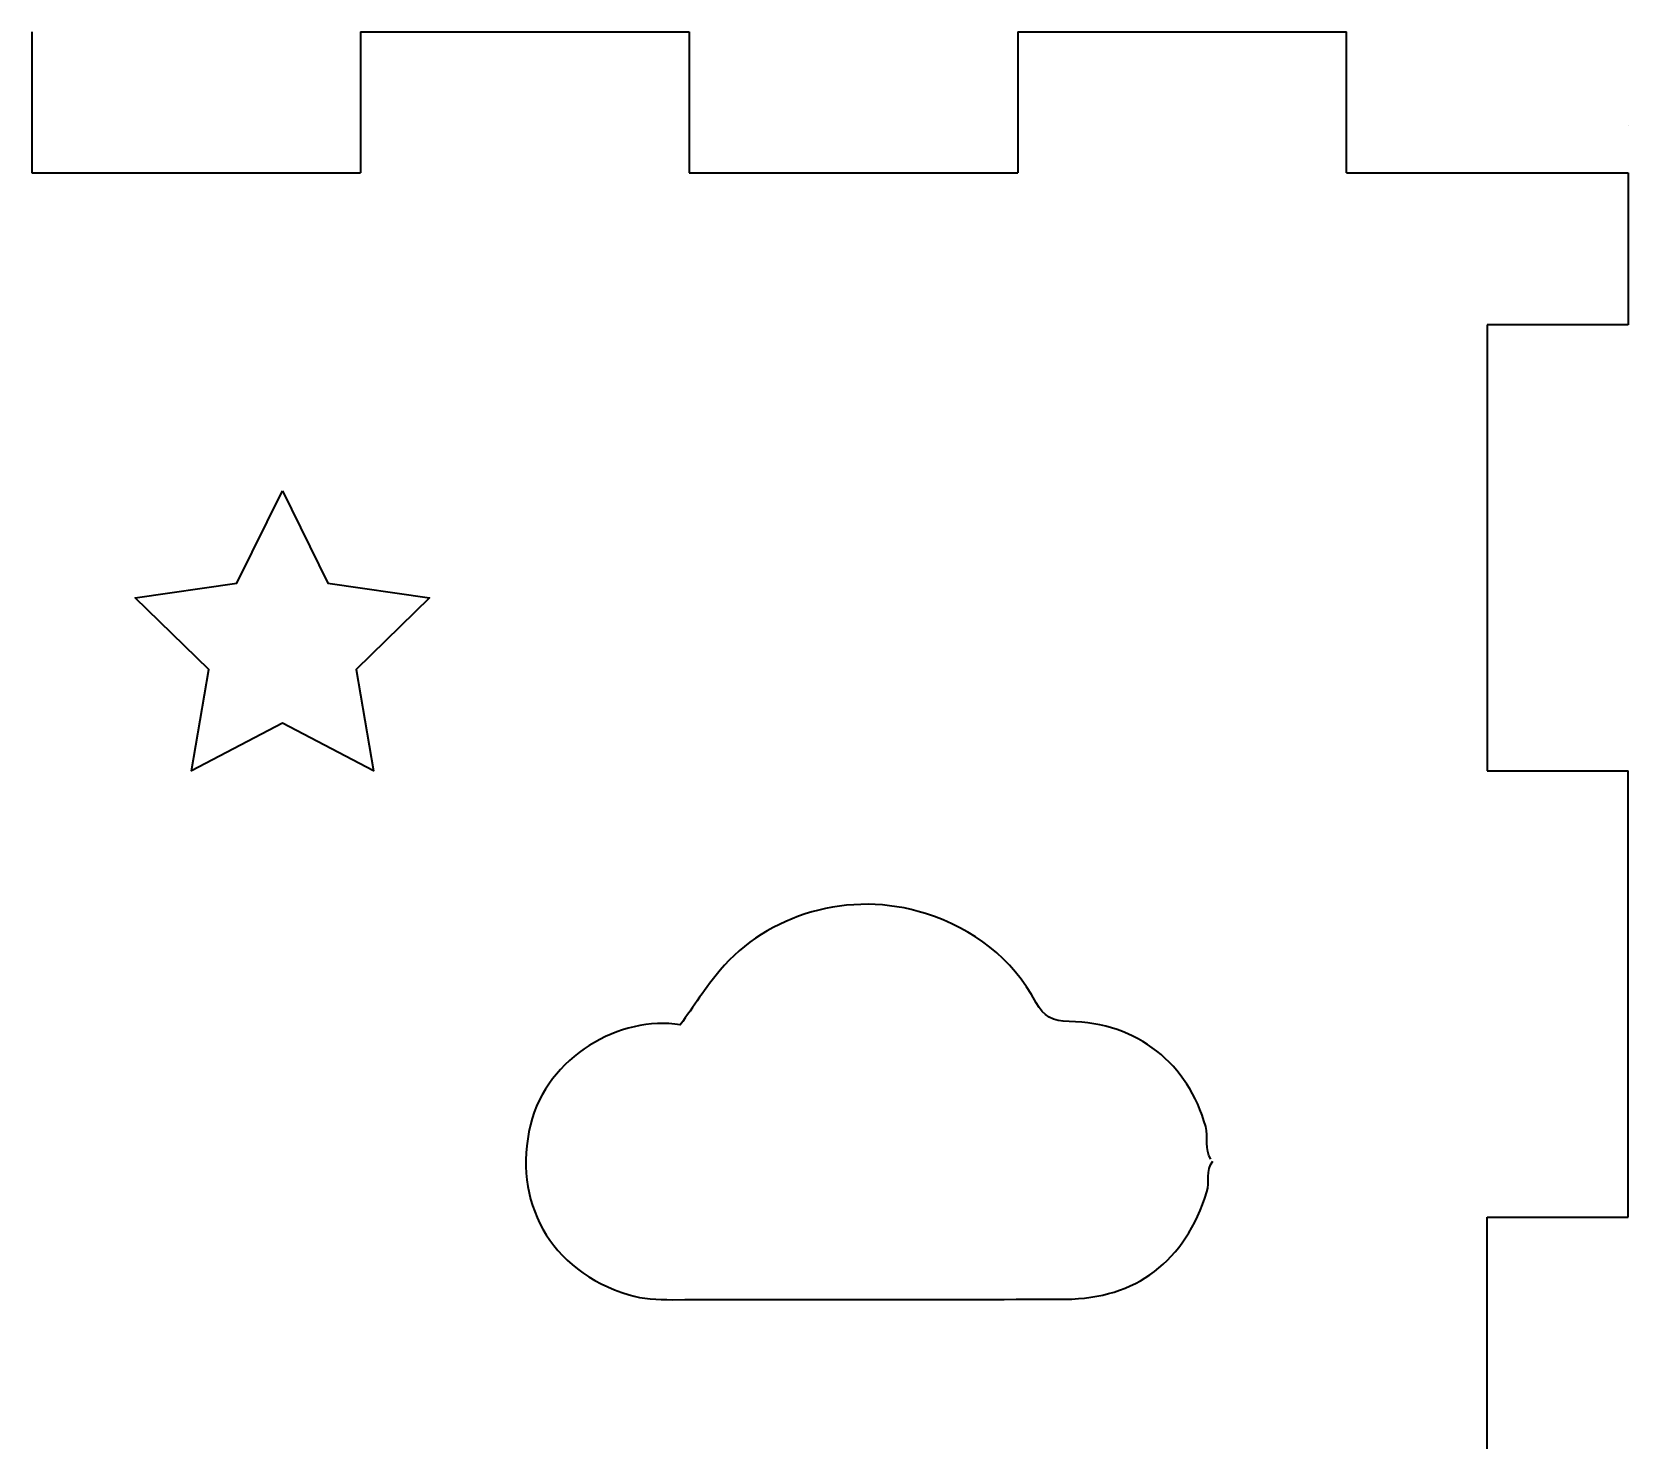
# Model space of a CAD drawing. Header units: inches. Extents: x 5 to 205, y -289 to -24.
# Drawn here: x 100 to 134, y -54.28 to -24.28 of the extents above; entities that cross this region are included whole.
import ezdxf

# ---------------------------------------------------------------- set-up
doc = ezdxf.new("R2010")
doc.units = ezdxf.units.IN
doc.header["$MEASUREMENT"] = 0
doc.layers.add('Capa 1', color=7, linetype='Continuous')

# ---------------------------------------------------------------- blocks, each defined once
blk = doc.blocks.new('block 2')
at = {"layer": 'Capa 1', "color": 250, "lineweight": 35, "true_color": 0x201815}
for points in [[(100.001, -24.283), (100.001, -27.283)], [(107.001, -24.283), (114.001, -24.283)], [(107.001, -24.283), (107.001, -27.283)], [(114.001, -24.283), (114.001, -27.283)], [(121.001, -24.283), (128.001, -24.283)], [(121.001, -24.283), (121.001, -27.283)], [(128.001, -27.283), (128.001, -24.283)], [(134, -26.283), (134, -26.283)], [(100.001, -27.283), (107.001, -27.283)], [(114.001, -27.283), (121.001, -27.283)], [(128.001, -27.283), (131.001, -27.283)], [(131, -27.283), (134, -27.283)], [(134, -27.283), (134, -30.523)], [(131, -30.523), (131, -40.027)], [(134, -30.523), (131, -30.523)], [(134, -30.523), (134, -30.523)], [(134, -30.523), (134, -30.523)], [(131, -40.027), (134, -40.027)], [(134, -40.027), (134, -40.027)], [(134, -49.531), (134, -40.027)], [(131, -49.531), (131, -49.531)], [(131, -49.531), (134, -49.531)], [(131, -59.035), (131, -49.531)]]:
    blk.add_lwpolyline(points, dxfattribs=at)
blk = doc.blocks.new('block 11')
at = {"layer": 'Capa 1', "color": 7, "lineweight": 35, "true_color": 0xffffff}
blk.add_open_spline([(125.115, -48.301), (124.97, -48.086), (125.067, -47.834), (125.003, -47.603), (124.634, -46.279), (123.561, -45.388), (122.092, -45.368), (121.749, -45.363), (121.547, -45.252), (121.394, -44.97), (120.872, -44.008), (120.075, -43.399), (119.033, -43.065), (117.426, -42.55), (115.654, -43.085), (114.658, -44.275), (114.35, -44.643), (114.091, -45.051), (113.812, -45.436), (112.541, -45.231), (110.974, -46.11), (110.621, -47.564), (110.229, -49.18), (111.017, -50.677), (112.721, -51.192), (113.002, -51.277), (113.329, -51.293), (113.646, -51.292), (116.436, -51.279), (119.226, -51.294), (122.015, -51.281), (123.512, -51.274), (124.571, -50.475), (125.029, -48.996), (125.093, -48.789), (124.997, -48.539), (125.153, -48.34)], degree=3, knots=[0, 0, 0, 0, 1, 1, 1, 2, 2, 2, 3, 3, 3, 4, 4, 4, 5, 5, 5, 6, 6, 6, 7, 7, 7, 8, 8, 8, 9, 9, 9, 10, 10, 10, 11, 11, 11, 12, 12, 12, 12], dxfattribs=at)

msp = doc.modelspace()

# ---------------------------------------------------------------- linework, layer by layer
at = {"layer": 'Capa 1', "color": 7, "lineweight": 35, "true_color": 0xffffff}
msp.add_lwpolyline([(105.336, -34.061), (106.305, -36.025), (108.472, -36.34), (106.904, -37.869), (107.274, -40.027), (105.336, -39.008), (103.397, -40.027), (103.767, -37.869), (102.199, -36.34), (104.366, -36.025), (105.336, -34.061)], dxfattribs=at)

# ---------------------------------------------------------------- block references
at = {"layer": 'Capa 1'}
for name in ['block 2', 'block 11']:
    msp.add_blockref(name, (0, 0), dxfattribs=at)

doc.saveas('drawing.dxf')
